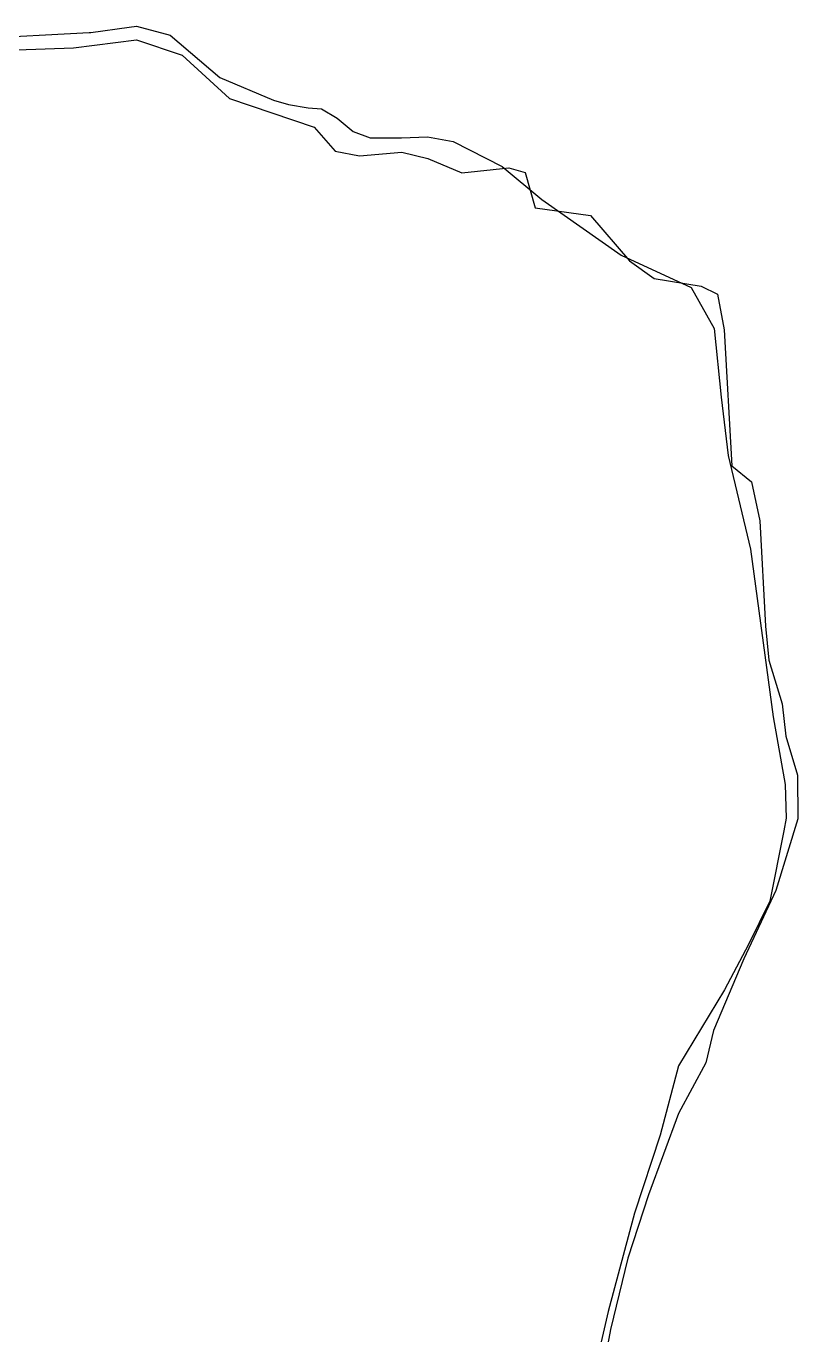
# Model space of a CAD drawing. Header units: metres. Extents: x 8244 to 287678, y 7853 to 2132060.
# Drawn here: x 275261 to 277061, y 2105005 to 2108057 of the extents above; entities that cross this region are included whole.
import ezdxf

# ---------------------------------------------------------------- set-up
doc = ezdxf.new("R2010")
doc.units = ezdxf.units.M
doc.layers.add('DISTRICT BOUNDRY', color=86, linetype='Continuous')

msp = doc.modelspace()

# ---------------------------------------------------------------- linework, layer by layer
at = {"layer": 'DISTRICT BOUNDRY'}
for points in [[(275144.9, 2108028.3, 0), (275407.6, 2108041.8, 0), (275411.7, 2108042.3, 0), (275501.1, 2108054.5, 0), (275518.6, 2108056.8, 0), (275596.9, 2108036.1, 0), (275712.4, 2107937.5, 0), (275837.6, 2107884.6, 0), (275873.2, 2107874.5, 0), (275918.9, 2107866.4, 0), (275949.9, 2107864.2, 0), (275986.2, 2107842, 0), (276023.5, 2107810.8, 0), (276063.2, 2107796.7, 0), (276136.8, 2107796.4, 0), (276196.9, 2107798.9, 0), (276257, 2107787.5, 0), (276371.2, 2107729.5, 0), (276464.1, 2107652.3, 0), (276648.6, 2107522.4, 0), (276812, 2107447.3, 0), (276865.4, 2107351.7, 0), (276882, 2107191.2, 0), (276898.3, 2107055.7, 0), (276950.4, 2106836.9, 0), (277003.7, 2106445.9, 0), (277031.2, 2106288.5, 0), (277034, 2106209.4, 0), (277028.1, 2106180, 0), (277028.1, 2106180, 0), (276995.3, 2106016.3, 0), (276946.2, 2105914.7, 0), (276890.1, 2105809.5, 0), (276782.7, 2105631.8, 0), (276740.1, 2105470.2, 0), (276679.8, 2105288.4, 0), (276618.4, 2105059, 0), (276587.6, 2104924.5, 0)], [(274951.5, 2107991.4, 0), (275371.2, 2108006.2, 0), (275518.3, 2108024.9, 0), (275624.7, 2107989.3, 0), (275735.2, 2107888, 0), (275932.4, 2107821.6, 0), (275982, 2107765.2, 0), (276038.8, 2107754.3, 0), (276137.1, 2107762.7, 0), (276197.7, 2107748, 0), (276277.4, 2107714.6, 0), (276386.9, 2107726.8, 0), (276424.9, 2107715.8, 0), (276448.2, 2107632.8, 0), (276576.9, 2107614.9, 0), (276668.5, 2107509.7, 0), (276725.6, 2107468.6, 0), (276835.4, 2107450.6, 0), (276873.4, 2107432, 0), (276889.2, 2107348.9, 0), (276906.8, 2107031.3, 0), (276952.5, 2106993.9, 0), (276972.1, 2106903.3, 0), (276985.4, 2106657.5, 0), (276993.6, 2106578.2, 0), (277024.7, 2106476.3, 0), (277032.9, 2106400.7, 0), (277060.1, 2106310.2, 0), (277060.9, 2106208.1, 0), (277009.3, 2106041.2, 0), (276934.9, 2105881.8, 0), (276864.4, 2105714.8, 0), (276846.1, 2105639, 0), (276782.7, 2105521.2, 0), (276712.4, 2105331.6, 0), (276664.4, 2105183.7, 0), (276624.1, 2105016.9, 0), (276598.7, 2104884.4, 0)]]:
    msp.add_polyline3d(points, dxfattribs=at)

doc.saveas('drawing.dxf')
